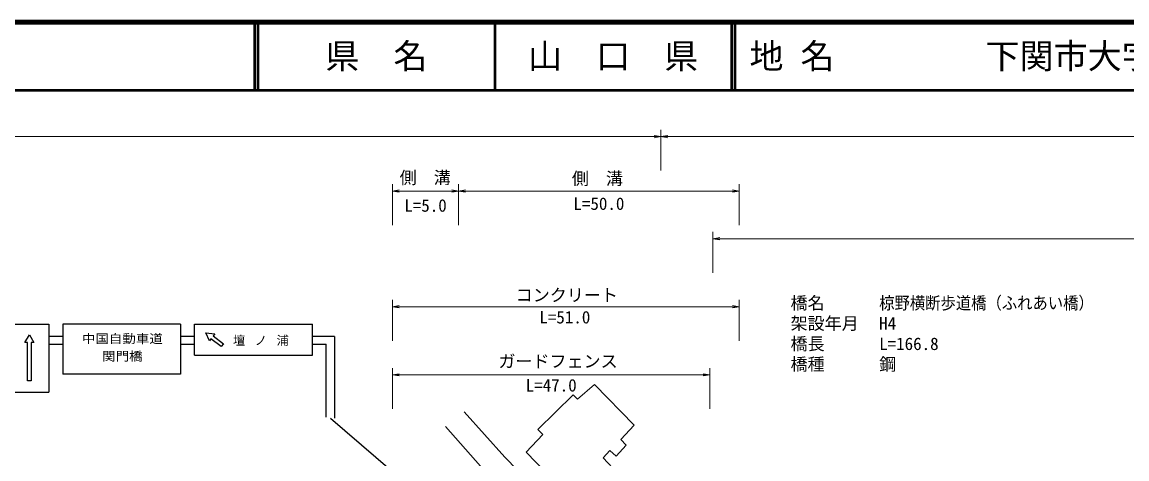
# Model space of a CAD drawing. Units: millimetres at full size, sheet at 1:1000; details may follow other scales. Extents: x 40000 to 680000, y 20000 to 380000.
# Drawn here: x 263633 to 425782, y 315815 to 380000 of the extents above; entities that cross this region are included whole.
import ezdxf
from ezdxf.enums import TextEntityAlignment as Align

# ---------------------------------------------------------------- set-up
doc = ezdxf.new("R2010")
doc.units = ezdxf.units.MM
doc.header["$LTSCALE"] = 1000
for name, color, linetype, lineweight in [('M-STR-HTXT', 7, 'Continuous', 13), ('M-STR-STRC', 7, 'Continuous', 25), ('M-TTL', 2, 'Continuous', 140), ('M-TTL-LINE', 7, 'Continuous', 50), ('M-WORK', 1, 'Continuous', 13)]:
    doc.layers.add(name, color=color, linetype=linetype, lineweight=lineweight)
doc.layers.add('M-TTL-TXT', color=7, linetype='Continuous')
doc.styles.add('ＭＳ ゴシック', font='')
doc.styles.get('ＭＳ ゴシック').set_extended_font_data('MS Gothic')

# ---------------------------------------------------------------- blocks, each defined once
blk = doc.blocks.new('open_arrow')
at = {"color": 0, "linetype": 'Continuous', "lineweight": -2}
blk.add_lwpolyline([(7.5, 1.25), (0, 0), (7.5, -1.25)], dxfattribs=at)

msp = doc.modelspace()

# ---------------------------------------------------------------- linework, layer by layer
at = {"layer": 'M-STR-HTXT'}
for p, q in [((357386, 358170), (357386, 364170)), ((357386, 358170), (357386, 364170)), ((63144, 363170), (357386, 363170)), ((357386, 363170), (560317, 363170)), ((317979, 350170), (317979, 356170)), ((317979, 355170), (327699, 355170)), ((327699, 350170), (327699, 356170)), ((327699, 355170), (368875, 355170)), ((368875, 350170), (368875, 356170)), ((365030, 343170), (365030, 349170)), ((365030, 348170), (522321, 348170)), ((317979, 333170), (317979, 339170)), ((368875, 333170), (368875, 339170)), ((317979, 338170), (368875, 338170)), ((317979, 323170), (317979, 329170)), ((364588, 323170), (364588, 329170)), ((317979, 328170), (364588, 328170))]:
    msp.add_line(p, q, dxfattribs=at)
at = {"layer": 'M-STR-STRC'}
for p, q in [((237910, 335633), (267558, 335633)), ((264055, 332926), (264703, 334068)), ((264703, 334068), (265350, 332926)), ((267558, 335633), (267558, 325633)), ((286895, 335633), (269599, 335633)), ((269599, 335633), (269599, 328261)), ((286895, 335633), (286895, 328261)), ((288936, 331062), (288936, 335633)), ((288936, 335633), (306232, 335633)), ((291122, 333157), (290602, 334363)), ((290602, 334363), (291903, 334190)), ((291903, 334190), (291674, 333886)), ((306232, 331062), (306232, 335633)), ((264436, 332926), (264055, 332926)), ((264436, 327310), (264436, 332926)), ((265350, 332926), (264969, 332926)), ((264969, 332926), (264969, 327310)), ((269599, 333785), (267558, 333785)), ((267558, 332697), (269599, 332697)), ((288936, 333785), (286895, 333785)), ((286895, 332697), (288936, 332697)), ((291352, 333461), (291122, 333157)), ((292870, 332312), (291352, 333461)), ((291674, 333886), (293192, 332737)), ((293192, 332737), (292870, 332312)), ((308273, 333785), (306232, 333785)), ((306232, 332697), (308273, 332697)), ((309496, 333785), (308273, 333785)), ((308273, 321940), (308273, 332697)), ((309496, 333785), (309496, 327257)), ((288936, 331062), (306232, 331062)), ((286895, 328261), (269599, 328261)), ((264969, 327310), (264436, 327310)), ((309496, 327257), (309496, 321817)), ((237910, 325633), (267558, 325633)), ((308908, 321817), (354526, 282483))]:
    msp.add_line(p, q, dxfattribs=at)
at = {"layer": 'M-TTL'}
msp.add_line((680000, 380000), (40000, 380000), dxfattribs=at)
at = {"layer": 'M-TTL-LINE'}
for p, q in [((297750, 380000), (297750, 370000)), ((298250, 380000), (298250, 370000)), ((333000, 380000), (333000, 370000)), ((367750, 380000), (367750, 370000)), ((368250, 380000), (368250, 370000)), ((40000, 370000), (680000, 370000))]:
    msp.add_line(p, q, dxfattribs=at)
at = {"layer": 'M-WORK'}
for p, q in [((345133, 324588), (347663, 326729)), ((347663, 326729), (353446, 320761)), ((339324, 320120), (344517, 325226)), ((344517, 325226), (345133, 324588)), ((328495, 322749), (334479, 316072)), ((325765, 320569), (341612, 302703)), ((340048, 319408), (339324, 320120)), ((353446, 320761), (351490, 318650)), ((337598, 316818), (340048, 319408)), ((352290, 317818), (350819, 316229)), ((351490, 318650), (352290, 317818)), ((346625, 307564), (337598, 316818)), ((349879, 317061), (348927, 315958)), ((350819, 316229), (349879, 317061)), ((334479, 316072), (345461, 304917)), ((348927, 315958), (351014, 313699))]:
    msp.add_line(p, q, dxfattribs=at)

# ---------------------------------------------------------------- block references
at = {"layer": 'M-STR-HTXT', "xscale": 133, "yscale": 133, "rotation": 180}
for p in [(357386, 363170), (327699, 355170), (368875, 355170), (368875, 338170), (364588, 328170)]:
    msp.add_blockref('open_arrow', p, dxfattribs=at)
at = {"layer": 'M-STR-HTXT', "xscale": 133, "yscale": 133}
for p in [(357386, 363170), (317979, 355170), (327699, 355170), (365030, 348170), (317979, 338170), (317979, 328170)]:
    msp.add_blockref('open_arrow', p, dxfattribs=at)

# ---------------------------------------------------------------- texts
at = {"layer": 'M-STR-HTXT', "style": 'ＭＳ ゴシック'}
for s, p in [('側\u3000溝', (322800, 357149)), ('側\u3000溝', (348070, 357015)), ('コンクリート', (343581, 339886)), ('ガードフェンス', (342288, 330170))]:
    msp.add_text(s, height=1833, dxfattribs=at).set_placement(p, align=Align.MIDDLE_CENTER)
for s, p in [('L=5.0', (322839, 351586)), ('L=50.0', (348287, 351854)), ('L=51.0', (343288, 335170)), ('L=47.0', (341288, 325170))]:
    msp.add_text(s, height=1833, dxfattribs=at).set_placement(p, align=Align.BOTTOM_CENTER)
for s, p in [('橋名', (376421, 338732)), ('架設年月', (376421, 335732)), ('H4', (389421, 335732)), ('橋長', (376421, 332732)), ('L=166.8', (389421, 332732)), ('橋種', (376421, 329732)), ('鋼', (389421, 329732))]:
    msp.add_text(s, height=1833, dxfattribs=at).set_placement(p, align=Align.MIDDLE_LEFT)
at = {"layer": 'M-STR-HTXT', "style": 'ＭＳ ゴシック', "width": 0.9}
msp.add_text('椋野横断歩道橋（ふれあい橋）', height=1833, dxfattribs=at).set_placement((389421, 338732), align=Align.MIDDLE_LEFT)
at = {"layer": 'M-STR-STRC', "style": 'ＭＳ ゴシック', "width": 1.1}
for s, p in [('中国自動車道', (278348, 332428)), ('関門橋', (278348, 329848))]:
    msp.add_text(s, height=1320, dxfattribs=at).set_placement(p, align=Align.BOTTOM_CENTER)
at = {"layer": 'M-STR-STRC', "insert": (299386, 332428), "char_height": 1320, "attachment_point": 8, "style": 'ＭＳ ゴシック'}
msp.add_mtext('\\T1.78;壇ノ浦', dxfattribs=at)
at = {"layer": 'M-TTL-TXT', "style": 'ＭＳ ゴシック'}
for s, p in [('県\u3000名', (315625, 375000)), ('山\u3000口\u3000県', (350375, 375000))]:
    msp.add_text(s, height=3666, dxfattribs=at).set_placement(p, align=Align.MIDDLE_CENTER)
for s, p in [('地 名', (370380, 375000)), ('下関市大字椋野', (405024, 375000))]:
    msp.add_text(s, height=3666, dxfattribs=at).set_placement(p, align=Align.MIDDLE_LEFT)

doc.saveas('drawing.dxf')
